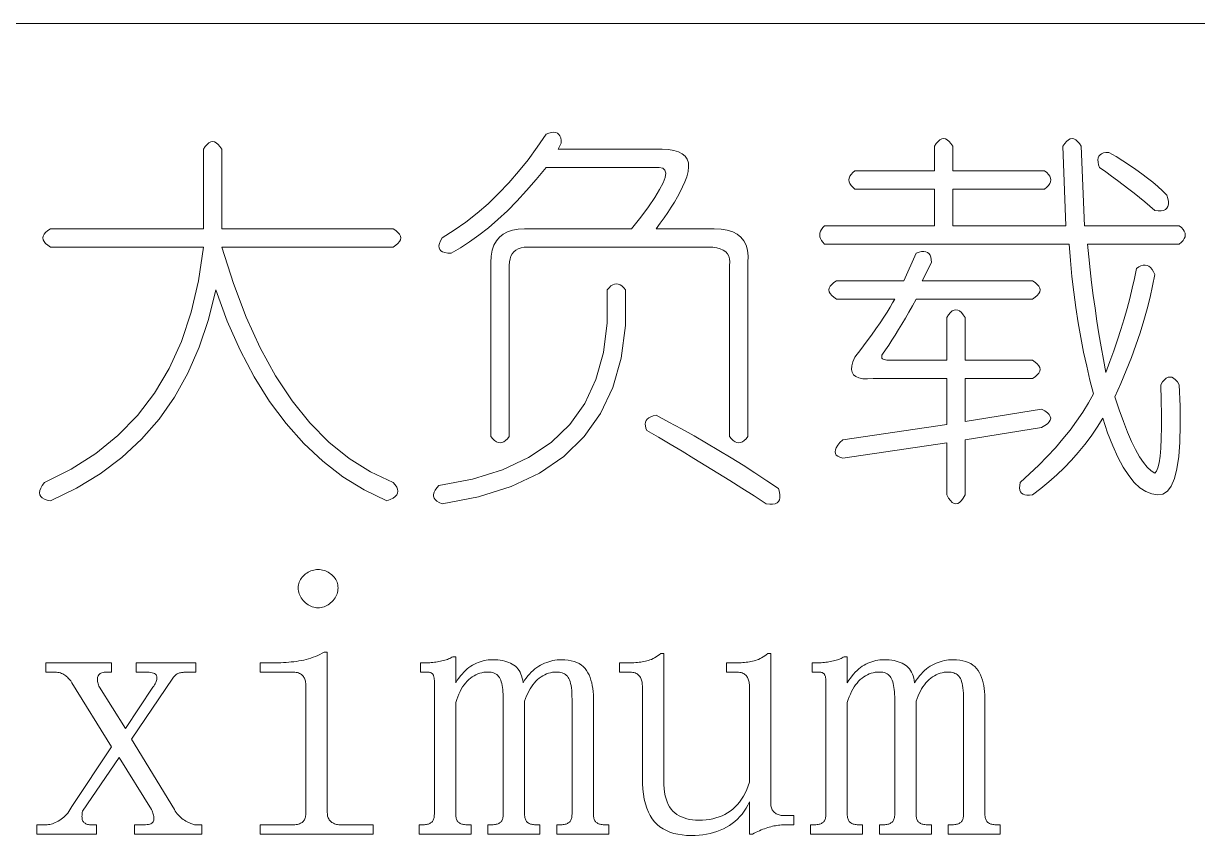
# Model space of a CAD drawing. Extents: x 1 to 297, y 1 to 210.
# Drawn here: x 90.6 to 97.18, y 46.56 to 51.12 of the extents above; entities that cross this region are included whole.
import ezdxf

# ---------------------------------------------------------------- set-up
doc = ezdxf.new("R2010")
doc.units = 0

msp = doc.modelspace()

# ---------------------------------------------------------------- linework, layer by layer
at = {"color": 7, "lineweight": 13}
msp.add_line((1.3055, 51.1191), (219.3213, 51.1191), dxfattribs=at)
for points in [[(93.5928, 50.4134), (94.1757, 50.4134), (94.211, 50.4119), (94.2415, 50.4073), (94.2673, 50.3995), (94.2882, 50.3887), (94.3043, 50.3749), (94.3156, 50.3579), (94.3221, 50.3378), (94.3238, 50.3147), (94.3207, 50.2885), (94.3129, 50.2591), (94.3019, 50.2315), (94.2895, 50.2036), (94.2758, 50.1753), (94.2607, 50.1467), (94.2443, 50.1177), (94.2265, 50.0884), (94.2073, 50.0587), (94.1867, 50.0287), (94.1647, 49.9984), (94.1414, 49.9677), (94.4671, 49.9677), (94.5061, 49.9658), (94.5405, 49.9602), (94.5705, 49.9507), (94.5961, 49.9375), (94.6171, 49.9206), (94.6338, 49.8998), (94.6459, 49.8753), (94.6537, 49.847), (94.6569, 49.815), (94.6557, 49.7791), (94.6557, 48.802), (94.6454, 48.7897), (94.6351, 48.7801), (94.6249, 48.7732), (94.6146, 48.7691), (94.6043, 48.7677), (94.594, 48.7691), (94.5837, 48.7732), (94.5734, 48.7801), (94.5631, 48.7897), (94.5529, 48.802), (94.5529, 49.762), (94.5547, 49.7815), (94.5535, 49.799), (94.5493, 49.8145), (94.5419, 49.8278), (94.5314, 49.8391), (94.5179, 49.8484), (94.5013, 49.8556), (94.4815, 49.8607), (94.4587, 49.8638), (94.4329, 49.8649), (93.4214, 49.8649), (93.4019, 49.8638), (93.3844, 49.8607), (93.369, 49.8556), (93.3556, 49.8484), (93.3443, 49.8391), (93.335, 49.8278), (93.3278, 49.8145), (93.3227, 49.799), (93.3196, 49.7815), (93.3186, 49.762), (93.3186, 48.802), (93.3083, 48.7897), (93.298, 48.7801), (93.2877, 48.7732), (93.2774, 48.7691), (93.2671, 48.7677), (93.2569, 48.7691), (93.2466, 48.7732), (93.2363, 48.7801), (93.226, 48.7897), (93.2157, 48.802), (93.2157, 49.7791), (93.2176, 49.815), (93.2233, 49.847), (93.2327, 49.8753), (93.2459, 49.8998), (93.2629, 49.9206), (93.2836, 49.9375), (93.3081, 49.9507), (93.3364, 49.9602), (93.3685, 49.9658), (93.4043, 49.9677), (94.0043, 49.9677), (94.0552, 50.0329), (94.0982, 50.0911), (94.1334, 50.1426), (94.1606, 50.1871), (94.18, 50.2249), (94.1915, 50.2557), (94.1951, 50.2797), (94.1908, 50.2969), (94.1786, 50.3071), (94.1586, 50.3106), (93.5243, 50.3106), (93.4696, 50.2441), (93.4153, 50.1817), (93.3613, 50.1234), (93.3076, 50.0692), (93.2543, 50.0191), (93.2013, 49.9732), (93.1487, 49.9314), (93.0964, 49.8937), (93.0444, 49.8601), (92.9929, 49.8306), (92.9738, 49.8314), (92.9579, 49.834), (92.945, 49.8383), (92.9353, 49.8443), (92.9286, 49.852), (92.925, 49.8614), (92.9245, 49.8726), (92.927, 49.8854), (92.9327, 49.9), (92.9414, 49.9163), (93.009, 49.9591), (93.0745, 50.0054), (93.1379, 50.0551), (93.1992, 50.1083), (93.2586, 50.1649), (93.3158, 50.2249), (93.371, 50.2883), (93.4242, 50.3551), (93.4753, 50.4254), (93.5243, 50.4991), (93.5406, 50.5048), (93.5551, 50.5081), (93.568, 50.5089), (93.5791, 50.5074), (93.5886, 50.5034), (93.5963, 50.4971), (93.6023, 50.4883), (93.6066, 50.4772), (93.6091, 50.4637), (93.61, 50.4477)], [(95.7014, 50.4306), (95.7117, 50.446), (95.722, 50.458), (95.7323, 50.4666), (95.7426, 50.4717), (95.7529, 50.4734), (95.7631, 50.4717), (95.7734, 50.4666), (95.7837, 50.458), (95.794, 50.446), (95.8043, 50.4306), (95.8043, 50.2934), (96.3186, 50.2934), (96.3309, 50.2831), (96.3405, 50.2729), (96.3474, 50.2626), (96.3515, 50.2523), (96.3529, 50.242), (96.3515, 50.2317), (96.3474, 50.2214), (96.3405, 50.2111), (96.3309, 50.2009), (96.3186, 50.1906), (95.8043, 50.1906), (95.8043, 49.9849), (96.4386, 49.9849), (96.4214, 50.4306), (96.4317, 50.446), (96.442, 50.458), (96.4523, 50.4666), (96.4626, 50.4717), (96.4729, 50.4734), (96.4831, 50.4717), (96.4934, 50.4666), (96.5037, 50.458), (96.514, 50.446), (96.5243, 50.4306), (96.5414, 49.9849), (97.0729, 49.9849), (97.0852, 49.9746), (97.0948, 49.9643), (97.1017, 49.954), (97.1058, 49.9437), (97.1071, 49.9334), (97.1058, 49.9231), (97.1017, 49.9129), (97.0948, 49.9026), (97.0852, 49.8923), (97.0729, 49.882), (96.5586, 49.882), (96.5658, 49.81), (96.5737, 49.738), (96.5822, 49.666), (96.5915, 49.594), (96.6014, 49.522), (96.6121, 49.45), (96.6234, 49.378), (96.6354, 49.306), (96.6481, 49.234), (96.6614, 49.162), (96.6847, 49.2234), (96.7067, 49.2841), (96.7272, 49.3441), (96.7465, 49.4034), (96.7643, 49.462), (96.7807, 49.5199), (96.7958, 49.5772), (96.8095, 49.6338), (96.8219, 49.6897), (96.8329, 49.7449), (96.8462, 49.7538), (96.8589, 49.7599), (96.8709, 49.7634), (96.8822, 49.7641), (96.8929, 49.762), (96.9028, 49.7572), (96.912, 49.7497), (96.9206, 49.7394), (96.9285, 49.7263), (96.9357, 49.7106), (96.9242, 49.6482), (96.9103, 49.5844), (96.8941, 49.5193), (96.8754, 49.4527), (96.8543, 49.3849), (96.8308, 49.3156), (96.8049, 49.245), (96.7766, 49.173), (96.7459, 49.0996), (96.7129, 49.0249), (96.7367, 48.9527), (96.7602, 48.887), (96.7833, 48.8279), (96.8061, 48.7753), (96.8286, 48.7291), (96.8507, 48.6895), (96.8725, 48.6565), (96.8939, 48.6299), (96.915, 48.6098), (96.9357, 48.5963), (96.9453, 48.6074), (96.9535, 48.6271), (96.9604, 48.6554), (96.9659, 48.6923), (96.97, 48.7377), (96.9727, 48.7917), (96.9741, 48.8543), (96.9741, 48.9254), (96.9727, 49.0051), (96.97, 49.0934), (96.9803, 49.1089), (96.9906, 49.1209), (97.0009, 49.1294), (97.0111, 49.1346), (97.0214, 49.1363), (97.0317, 49.1346), (97.042, 49.1294), (97.0523, 49.1209), (97.0626, 49.1089), (97.0729, 49.0934), (97.0778, 48.9731), (97.079, 48.8658), (97.0765, 48.7715), (97.0701, 48.6902), (97.06, 48.622), (97.0461, 48.5668), (97.0285, 48.5246), (97.007, 48.4955), (96.9818, 48.4794), (96.9529, 48.4763), (96.9189, 48.4806), (96.8857, 48.4934), (96.8531, 48.5149), (96.8212, 48.5449), (96.79, 48.5834), (96.7595, 48.6306), (96.7297, 48.6863), (96.7005, 48.7506), (96.6721, 48.8234), (96.6443, 48.9049), (96.6126, 48.8543), (96.5791, 48.8054), (96.544, 48.7583), (96.5071, 48.7129), (96.4686, 48.6691), (96.4283, 48.6271), (96.3863, 48.5869), (96.3426, 48.5483), (96.2971, 48.5114), (96.25, 48.4763), (96.2339, 48.4739), (96.2198, 48.4735), (96.2078, 48.4753), (96.1979, 48.479), (96.19, 48.4849), (96.1842, 48.4927), (96.1804, 48.5027), (96.1787, 48.5147), (96.179, 48.5287), (96.1814, 48.5449), (96.2349, 48.593), (96.2857, 48.6415), (96.3336, 48.6904), (96.3789, 48.7396), (96.4214, 48.7891), (96.4612, 48.839), (96.4982, 48.8893), (96.5325, 48.9398), (96.5641, 48.9907), (96.5928, 49.042), (96.573, 49.1183), (96.5545, 49.1963), (96.5373, 49.276), (96.5215, 49.3574), (96.5071, 49.4406), (96.4941, 49.5254), (96.4825, 49.612), (96.4722, 49.7003), (96.4633, 49.7903), (96.4557, 49.882), (95.0843, 49.882), (95.075, 49.8923), (95.0678, 49.9026), (95.0627, 49.9129), (95.0596, 49.9231), (95.0586, 49.9334), (95.0596, 49.9437), (95.0627, 49.954), (95.0678, 49.9643), (95.075, 49.9746), (95.0843, 49.9849), (95.7014, 49.9849), (95.7014, 50.1906), (95.2557, 50.1906), (95.2434, 50.2009), (95.2338, 50.2111), (95.2269, 50.2214), (95.2228, 50.2317), (95.2214, 50.242), (95.2228, 50.2523), (95.2269, 50.2626), (95.2338, 50.2729), (95.2434, 50.2831), (95.2557, 50.2934), (95.7014, 50.2934)], [(91.7071, 50.4134), (91.7071, 49.9677), (92.6671, 49.9677), (92.6826, 49.9574), (92.6946, 49.9471), (92.7031, 49.9369), (92.7083, 49.9266), (92.71, 49.9163), (92.7083, 49.906), (92.7031, 49.8957), (92.6946, 49.8854), (92.6826, 49.8751), (92.6671, 49.8649), (91.7071, 49.8649), (91.7723, 49.6603), (91.8443, 49.4719), (91.9231, 49.2997), (92.0089, 49.1435), (92.1014, 49.0034), (92.2009, 48.8795), (92.3071, 48.7717), (92.4203, 48.6799), (92.5403, 48.6043), (92.6671, 48.5449), (92.6791, 48.5315), (92.6877, 48.5188), (92.6929, 48.5068), (92.6946, 48.4955), (92.6929, 48.4849), (92.6877, 48.4749), (92.6791, 48.4657), (92.6671, 48.4571), (92.6517, 48.4492), (92.6329, 48.442), (92.506, 48.5032), (92.386, 48.5771), (92.2729, 48.6637), (92.1666, 48.7629), (92.0671, 48.8749), (91.9746, 48.9995), (91.8889, 49.1368), (91.81, 49.2868), (91.738, 49.4495), (91.6729, 49.6249), (91.6327, 49.4587), (91.581, 49.3033), (91.5175, 49.1584), (91.4425, 49.0242), (91.3557, 48.9006), (91.2573, 48.7876), (91.1473, 48.6853), (91.0255, 48.5935), (90.8922, 48.5125), (90.7471, 48.442), (90.7283, 48.4461), (90.7129, 48.4516), (90.7009, 48.4585), (90.6923, 48.4667), (90.6871, 48.4763), (90.6854, 48.4873), (90.6871, 48.4996), (90.6923, 48.5133), (90.7009, 48.5284), (90.7129, 48.5449), (90.8637, 48.6198), (91.0009, 48.7074), (91.1243, 48.8077), (91.234, 48.9206), (91.33, 49.0463), (91.4123, 49.1846), (91.4809, 49.3357), (91.5357, 49.4994), (91.5769, 49.6758), (91.6043, 49.8649), (90.7471, 49.8649), (90.7317, 49.8751), (90.7197, 49.8854), (90.7111, 49.8957), (90.706, 49.906), (90.7043, 49.9163), (90.706, 49.9266), (90.7111, 49.9369), (90.7197, 49.9471), (90.7317, 49.9574), (90.7471, 49.9677), (91.6043, 49.9677), (91.6043, 50.4134), (91.6146, 50.4289), (91.6249, 50.4409), (91.6351, 50.4494), (91.6454, 50.4546), (91.6557, 50.4563), (91.666, 50.4546), (91.6763, 50.4494), (91.6866, 50.4409), (91.6969, 50.4289)], [(96.6786, 50.3963), (96.7189, 50.3723), (96.7574, 50.3483), (96.7943, 50.3243), (96.8294, 50.3003), (96.8629, 50.2763), (96.8946, 50.2523), (96.9246, 50.2283), (96.9529, 50.2043), (96.9794, 50.1803), (97.0043, 50.1563), (97.0098, 50.1369), (97.0125, 50.1199), (97.0125, 50.1054), (97.0098, 50.0932), (97.0043, 50.0834), (96.9961, 50.0761), (96.9851, 50.0711), (96.9714, 50.0685), (96.9549, 50.0683), (96.9357, 50.0706), (96.9079, 50.0946), (96.8795, 50.1186), (96.8503, 50.1426), (96.8205, 50.1666), (96.79, 50.1906), (96.7588, 50.2146), (96.7269, 50.2386), (96.6943, 50.2626), (96.6611, 50.2866), (96.6271, 50.3106), (96.6215, 50.3269), (96.6182, 50.3414), (96.6174, 50.3543), (96.6189, 50.3654), (96.6228, 50.3749), (96.6292, 50.3826), (96.6379, 50.3886), (96.6491, 50.3929), (96.6626, 50.3954)], [(95.5986, 49.8306), (95.6149, 49.8362), (95.6294, 49.8395), (95.6423, 49.8403), (95.6534, 49.8388), (95.6628, 49.8349), (95.6706, 49.8285), (95.6766, 49.8198), (95.6809, 49.8086), (95.6834, 49.7951), (95.6843, 49.7791), (95.6329, 49.6763), (96.25, 49.6763), (96.2654, 49.666), (96.2774, 49.6557), (96.286, 49.6454), (96.2911, 49.6351), (96.2929, 49.6249), (96.2911, 49.6146), (96.286, 49.6043), (96.2774, 49.594), (96.2654, 49.5837), (96.25, 49.5734), (95.5986, 49.5734), (95.5782, 49.5364), (95.5581, 49.5007), (95.5384, 49.4665), (95.519, 49.4335), (95.5, 49.402), (95.4813, 49.3718), (95.463, 49.343), (95.445, 49.3156), (95.4273, 49.2895), (95.41, 49.2649), (95.4072, 49.2583), (95.4059, 49.2525), (95.4059, 49.2474), (95.4072, 49.2429), (95.41, 49.2391), (95.4141, 49.2361), (95.4196, 49.2337), (95.4265, 49.2319), (95.4347, 49.2309), (95.4443, 49.2306), (95.77, 49.2306), (95.77, 49.4706), (95.7803, 49.486), (95.7906, 49.498), (95.8008, 49.5066), (95.8111, 49.5117), (95.8214, 49.5134), (95.8317, 49.5117), (95.842, 49.5066), (95.8523, 49.498), (95.8626, 49.486), (95.8729, 49.4706), (95.8729, 49.2306), (96.25, 49.2306), (96.2654, 49.2203), (96.2774, 49.21), (96.286, 49.1997), (96.2911, 49.1894), (96.2929, 49.1791), (96.2911, 49.1689), (96.286, 49.1586), (96.2774, 49.1483), (96.2654, 49.138), (96.25, 49.1277), (95.8729, 49.1277), (95.8729, 48.8877), (96.3014, 48.9563), (96.3199, 48.946), (96.3343, 48.9357), (96.3446, 48.9254), (96.3508, 48.9151), (96.3529, 48.9049), (96.3508, 48.8946), (96.3446, 48.8843), (96.3343, 48.874), (96.3199, 48.8637), (96.3014, 48.8534), (95.8729, 48.7849), (95.8729, 48.4763), (95.8626, 48.4578), (95.8523, 48.4434), (95.842, 48.4331), (95.8317, 48.4269), (95.8214, 48.4249), (95.8111, 48.4269), (95.8008, 48.4331), (95.7906, 48.4434), (95.7803, 48.4578), (95.77, 48.4763), (95.77, 48.7677), (95.1871, 48.682), (95.1717, 48.6861), (95.1597, 48.6916), (95.1511, 48.6985), (95.146, 48.7067), (95.1443, 48.7163), (95.146, 48.7273), (95.1511, 48.7396), (95.1597, 48.7533), (95.1717, 48.7684), (95.1871, 48.7849), (95.77, 48.8706), (95.77, 49.1277), (95.3586, 49.1277), (95.3267, 49.1258), (95.2996, 49.127), (95.2773, 49.1313), (95.2598, 49.1387), (95.2471, 49.1491), (95.2393, 49.1627), (95.2362, 49.1793), (95.2379, 49.199), (95.2444, 49.2218), (95.2557, 49.2477), (95.2888, 49.2911), (95.3195, 49.3321), (95.3478, 49.3706), (95.3736, 49.4068), (95.3971, 49.4406), (95.4182, 49.4719), (95.4369, 49.5009), (95.4532, 49.5275), (95.4671, 49.5517), (95.4786, 49.5734), (95.1529, 49.5734), (95.1374, 49.5837), (95.1254, 49.594), (95.1169, 49.6043), (95.1117, 49.6146), (95.11, 49.6249), (95.1117, 49.6351), (95.1169, 49.6454), (95.1254, 49.6557), (95.1374, 49.666), (95.1529, 49.6763), (95.53, 49.6763)], [(93.8671, 49.6249), (93.8774, 49.6372), (93.8877, 49.6468), (93.898, 49.6537), (93.9083, 49.6578), (93.9186, 49.6591), (93.9289, 49.6578), (93.9391, 49.6537), (93.9494, 49.6468), (93.9597, 49.6372), (93.97, 49.6249), (93.969, 49.4246), (93.9453, 49.2422), (93.899, 49.0777), (93.8301, 48.9309), (93.7386, 48.802), (93.6244, 48.6909), (93.4876, 48.5977), (93.3282, 48.5222), (93.1461, 48.4646), (92.9414, 48.4249), (92.9258, 48.4321), (92.9133, 48.4399), (92.9039, 48.4485), (92.8975, 48.4578), (92.8943, 48.4677), (92.8941, 48.4783), (92.897, 48.4897), (92.903, 48.5017), (92.9121, 48.5143), (92.9243, 48.5277), (93.1127, 48.5634), (93.2802, 48.6155), (93.4267, 48.6841), (93.5524, 48.7691), (93.6571, 48.8706), (93.741, 48.9885), (93.8039, 49.1229), (93.8459, 49.2738), (93.867, 49.4411)], [(94.1414, 48.922), (94.2131, 48.8839), (94.284, 48.8452), (94.3543, 48.8058), (94.4239, 48.7657), (94.4929, 48.7249), (94.5611, 48.6834), (94.6286, 48.6412), (94.6955, 48.5983), (94.7617, 48.5548), (94.8271, 48.5106), (94.8326, 48.4912), (94.8354, 48.4742), (94.8354, 48.4597), (94.8326, 48.4475), (94.8271, 48.4377), (94.8189, 48.4303), (94.8079, 48.4254), (94.7942, 48.4228), (94.7778, 48.4226), (94.7586, 48.4249), (94.6902, 48.4691), (94.6221, 48.5126), (94.5544, 48.5555), (94.487, 48.5977), (94.42, 48.6391), (94.3533, 48.6799), (94.287, 48.7201), (94.221, 48.7595), (94.1553, 48.7982), (94.09, 48.8363), (94.0843, 48.8495), (94.0811, 48.8617), (94.0802, 48.8728), (94.0818, 48.8829), (94.0857, 48.892), (94.0921, 48.9001), (94.1008, 48.9071), (94.1119, 48.9131), (94.1255, 48.9181)], [(92.2471, 48.0563), (92.2556, 48.056), (92.2639, 48.0551), (92.2721, 48.0536), (92.2801, 48.0515), (92.2878, 48.0488), (92.2955, 48.0455), (92.3029, 48.0416), (92.3102, 48.0371), (92.3173, 48.032), (92.3243, 48.0263), (92.3308, 48.0202), (92.3366, 48.0138), (92.3418, 48.0071), (92.3462, 48.0002), (92.35, 47.9931), (92.3531, 47.9857), (92.3555, 47.978), (92.3572, 47.9701), (92.3582, 47.9619), (92.3586, 47.9534), (92.3582, 47.9449), (92.3572, 47.9366), (92.3555, 47.9285), (92.3531, 47.9205), (92.35, 47.9127), (92.3462, 47.9051), (92.3418, 47.8976), (92.3366, 47.8903), (92.3308, 47.8832), (92.3243, 47.8763), (92.3173, 47.8698), (92.3102, 47.8639), (92.3029, 47.8588), (92.2955, 47.8543), (92.2878, 47.8506), (92.2801, 47.8475), (92.2721, 47.8451), (92.2639, 47.8434), (92.2556, 47.8423), (92.2471, 47.842), (92.2387, 47.8423), (92.2303, 47.8434), (92.2222, 47.8451), (92.2142, 47.8475), (92.2064, 47.8506), (92.1988, 47.8543), (92.1913, 47.8588), (92.1841, 47.8639), (92.1769, 47.8698), (92.17, 47.8763), (92.1635, 47.8832), (92.1577, 47.8903), (92.1525, 47.8976), (92.1481, 47.9051), (92.1443, 47.9127), (92.1412, 47.9205), (92.1388, 47.9285), (92.1371, 47.9366), (92.1361, 47.9449), (92.1357, 47.9534), (92.1361, 47.9619), (92.1371, 47.9701), (92.1388, 47.978), (92.1412, 47.9857), (92.1443, 47.9931), (92.1481, 48.0002), (92.1525, 48.0071), (92.1577, 48.0138), (92.1635, 48.0202), (92.17, 48.0263), (92.1769, 48.032), (92.1841, 48.0371), (92.1913, 48.0416), (92.1988, 48.0455), (92.2064, 48.0488), (92.2142, 48.0515), (92.2222, 48.0536), (92.2303, 48.0551), (92.2387, 48.056)], [(92.1786, 47.4049), (92.1784, 47.4116), (92.1779, 47.4181), (92.177, 47.4243), (92.1758, 47.4302), (92.1743, 47.4359), (92.1724, 47.4414), (92.1702, 47.4466), (92.1676, 47.4515), (92.1647, 47.4562), (92.1614, 47.4606), (92.1577, 47.4646), (92.1535, 47.4683), (92.1488, 47.4715), (92.1436, 47.4743), (92.1379, 47.4766), (92.1316, 47.4786), (92.1248, 47.4801), (92.1175, 47.4811), (92.1097, 47.4818), (92.1014, 47.482), (91.9214, 47.482), (91.9214, 47.5334), (92.0071, 47.5334), (92.0225, 47.5336), (92.0377, 47.5339), (92.0527, 47.5346), (92.0675, 47.5355), (92.0821, 47.5366), (92.0966, 47.5381), (92.1109, 47.5397), (92.1251, 47.5417), (92.1391, 47.5438), (92.1529, 47.5463), (92.1665, 47.5491), (92.1799, 47.5523), (92.1932, 47.5559), (92.2063, 47.56), (92.2193, 47.5645), (92.2321, 47.5694), (92.2447, 47.5748), (92.2571, 47.5806), (92.2693, 47.5868), (92.2814, 47.5934), (92.2986, 47.5934), (92.2986, 46.6934), (92.2988, 46.6867), (92.2994, 46.6804), (92.3005, 46.6744), (92.302, 46.6687), (92.3039, 46.6634), (92.3063, 46.6585), (92.3091, 46.6538), (92.3123, 46.6495), (92.3159, 46.6456), (92.32, 46.642), (92.3244, 46.6387), (92.3291, 46.6358), (92.334, 46.6333), (92.3392, 46.631), (92.3446, 46.6291), (92.3503, 46.6276), (92.3563, 46.6264), (92.3625, 46.6255), (92.369, 46.625), (92.3757, 46.6249), (92.5557, 46.6249), (92.5557, 46.5734), (91.9214, 46.5734), (91.9214, 46.6249), (92.1014, 46.6249), (92.1097, 46.625), (92.1175, 46.6255), (92.1248, 46.6264), (92.1316, 46.6276), (92.1379, 46.6291), (92.1436, 46.631), (92.1488, 46.6333), (92.1535, 46.6358), (92.1577, 46.6387), (92.1614, 46.642), (92.1647, 46.6456), (92.1676, 46.6495), (92.1702, 46.6538), (92.1724, 46.6585), (92.1743, 46.6634), (92.1758, 46.6687), (92.177, 46.6744), (92.1779, 46.6804), (92.1784, 46.6867), (92.1786, 46.6934)], [(94.3814, 46.6506), (94.4017, 46.6511), (94.4214, 46.6526), (94.4404, 46.6552), (94.4589, 46.6588), (94.4768, 46.6634), (94.494, 46.6691), (94.5107, 46.6758), (94.5268, 46.6835), (94.5423, 46.6922), (94.5571, 46.702), (94.5713, 46.7129), (94.5847, 46.725), (94.5974, 46.7383), (94.6093, 46.7527), (94.6204, 46.7684), (94.6307, 46.7853), (94.6402, 46.8034), (94.649, 46.8227), (94.657, 46.8432), (94.6643, 46.8649), (94.6643, 47.4049), (94.6641, 47.4116), (94.6636, 47.4181), (94.6627, 47.4243), (94.6615, 47.4302), (94.66, 47.4359), (94.6581, 47.4414), (94.6559, 47.4466), (94.6533, 47.4515), (94.6504, 47.4562), (94.6471, 47.4606), (94.6435, 47.4646), (94.6393, 47.4683), (94.6345, 47.4715), (94.6293, 47.4743), (94.6236, 47.4766), (94.6173, 47.4786), (94.6105, 47.4801), (94.6033, 47.4811), (94.5955, 47.4818), (94.5871, 47.482), (94.5357, 47.482), (94.5357, 47.5334), (94.5871, 47.5334), (94.5973, 47.5335), (94.6074, 47.5338), (94.6172, 47.5342), (94.6269, 47.5348), (94.6364, 47.5356), (94.6458, 47.5365), (94.6549, 47.5376), (94.6639, 47.5389), (94.6728, 47.5404), (94.6814, 47.542), (94.69, 47.544), (94.6986, 47.5465), (94.7071, 47.5495), (94.7157, 47.553), (94.7243, 47.557), (94.7328, 47.5615), (94.7414, 47.5666), (94.75, 47.5722), (94.7586, 47.5783), (94.7671, 47.5849), (94.7843, 47.5849), (94.7843, 46.7449), (94.7845, 46.7382), (94.7851, 46.7318), (94.7862, 46.7258), (94.7877, 46.7202), (94.7896, 46.7149), (94.792, 46.7099), (94.7948, 46.7053), (94.798, 46.701), (94.8016, 46.697), (94.8057, 46.6934), (94.8101, 46.6902), (94.8148, 46.6873), (94.8197, 46.6847), (94.8249, 46.6825), (94.8304, 46.6806), (94.8361, 46.679), (94.842, 46.6778), (94.8482, 46.677), (94.8547, 46.6765), (94.8614, 46.6763), (94.9128, 46.6763), (94.9128, 46.6249), (94.8614, 46.6249), (94.8529, 46.6247), (94.8443, 46.6243), (94.8357, 46.6237), (94.8271, 46.6228), (94.8186, 46.6216), (94.81, 46.6202), (94.8014, 46.6186), (94.7929, 46.6166), (94.7843, 46.6144), (94.7757, 46.612), (94.7671, 46.6093), (94.7582, 46.6063), (94.7492, 46.6031), (94.7401, 46.5997), (94.7307, 46.5959), (94.7212, 46.5919), (94.7115, 46.5877), (94.7017, 46.5832), (94.6916, 46.5784), (94.6814, 46.5734), (94.6643, 46.5734), (94.6643, 46.7534), (94.6553, 46.735), (94.6454, 46.7176), (94.6347, 46.7011), (94.6231, 46.6855), (94.6107, 46.6709), (94.5974, 46.6573), (94.5833, 46.6445), (94.5683, 46.6327), (94.5524, 46.6219), (94.5357, 46.612), (94.5183, 46.603), (94.5004, 46.595), (94.482, 46.588), (94.463, 46.5818), (94.4436, 46.5766), (94.4236, 46.5724), (94.4031, 46.5691), (94.3821, 46.5667), (94.3606, 46.5653), (94.3386, 46.5649), (94.3118, 46.5656), (94.2865, 46.5679), (94.2625, 46.5718), (94.2398, 46.5772), (94.2186, 46.5841), (94.1987, 46.5926), (94.1802, 46.6027), (94.163, 46.6142), (94.1473, 46.6273), (94.1329, 46.642), (94.1198, 46.6584), (94.1082, 46.6766), (94.0979, 46.6968), (94.089, 46.7188), (94.0814, 46.7427), (94.0753, 46.7685), (94.0704, 46.7962), (94.067, 46.8258), (94.065, 46.8572), (94.0643, 46.8906), (94.0643, 47.4049), (94.0641, 47.4116), (94.0636, 47.4181), (94.0627, 47.4243), (94.0615, 47.4302), (94.06, 47.4359), (94.0581, 47.4414), (94.0559, 47.4466), (94.0533, 47.4515), (94.0504, 47.4562), (94.0471, 47.4606), (94.0434, 47.4646), (94.0393, 47.4683), (94.0345, 47.4715), (94.0293, 47.4743), (94.0236, 47.4766), (94.0173, 47.4786), (94.0105, 47.4801), (94.0033, 47.4811), (93.9955, 47.4818), (93.9871, 47.482), (93.9357, 47.482), (93.9357, 47.5334), (93.9871, 47.5334), (93.9973, 47.5335), (94.0074, 47.5338), (94.0172, 47.5342), (94.0269, 47.5348), (94.0364, 47.5356), (94.0458, 47.5365), (94.0549, 47.5376), (94.0639, 47.5389), (94.0728, 47.5404), (94.0814, 47.542), (94.09, 47.544), (94.0986, 47.5465), (94.1071, 47.5495), (94.1157, 47.553), (94.1243, 47.557), (94.1329, 47.5615), (94.1414, 47.5666), (94.15, 47.5722), (94.1586, 47.5783), (94.1671, 47.5849), (94.1843, 47.5849), (94.1843, 46.8734), (94.1848, 46.8501), (94.1863, 46.8282), (94.1889, 46.8076), (94.1925, 46.7884), (94.1971, 46.7706), (94.2028, 46.7541), (94.2095, 46.739), (94.2172, 46.7253), (94.2259, 46.713), (94.2357, 46.702), (94.2464, 46.6922), (94.258, 46.6835), (94.2704, 46.6758), (94.2837, 46.6691), (94.2979, 46.6634), (94.3129, 46.6588), (94.3287, 46.6552), (94.3454, 46.6526), (94.363, 46.6511)], [(91.1671, 47.1649), (91.3214, 47.3963), (91.3263, 47.4031), (91.3305, 47.4097), (91.3342, 47.4161), (91.3372, 47.4223), (91.3396, 47.4284), (91.3415, 47.4343), (91.3427, 47.4401), (91.3434, 47.4457), (91.3434, 47.4511), (91.3428, 47.4563), (91.3414, 47.4612), (91.3389, 47.4655), (91.3353, 47.4694), (91.3305, 47.4727), (91.3246, 47.4756), (91.3176, 47.4779), (91.3096, 47.4797), (91.3003, 47.481), (91.29, 47.4817), (91.2786, 47.482), (91.2271, 47.482), (91.2271, 47.5334), (91.5614, 47.5334), (91.5614, 47.482), (91.5186, 47.482), (91.5151, 47.482), (91.5114, 47.4818), (91.5075, 47.4816), (91.5035, 47.4813), (91.4993, 47.4809), (91.4949, 47.4805), (91.4904, 47.4799), (91.4857, 47.4793), (91.4808, 47.4785), (91.4757, 47.4777), (91.4706, 47.4766), (91.4658, 47.4751), (91.4611, 47.4732), (91.4565, 47.4709), (91.4521, 47.4681), (91.4479, 47.4649), (91.4439, 47.4612), (91.4401, 47.4571), (91.4364, 47.4526), (91.4329, 47.4477), (91.2014, 47.1049), (91.4414, 46.7106), (91.4467, 46.7022), (91.4522, 46.6943), (91.458, 46.6868), (91.4641, 46.6797), (91.4704, 46.6731), (91.4769, 46.6669), (91.4837, 46.6611), (91.4908, 46.6557), (91.4981, 46.6508), (91.5057, 46.6463), (91.5132, 46.6422), (91.5203, 46.6386), (91.5269, 46.6354), (91.5331, 46.6326), (91.5389, 46.6302), (91.5443, 46.6283), (91.5492, 46.6268), (91.5537, 46.6257), (91.5578, 46.6251), (91.5614, 46.6249), (91.5957, 46.6249), (91.5957, 46.5734), (91.2186, 46.5734), (91.2186, 46.6249), (91.27, 46.6249), (91.2798, 46.6251), (91.2887, 46.6259), (91.2966, 46.6272), (91.3036, 46.629), (91.3096, 46.6313), (91.3147, 46.6341), (91.3189, 46.6375), (91.3221, 46.6413), (91.3244, 46.6457), (91.3257, 46.6506), (91.3264, 46.6558), (91.3266, 46.6612), (91.3264, 46.6668), (91.3257, 46.6725), (91.3246, 46.6784), (91.3231, 46.6845), (91.3212, 46.6908), (91.3189, 46.6972), (91.3161, 46.7038), (91.3129, 46.7106), (91.1329, 47.002), (90.9271, 46.702), (90.9256, 46.6937), (90.9246, 46.6859), (90.9239, 46.6786), (90.9237, 46.6718), (90.9239, 46.6656), (90.9246, 46.6598), (90.9256, 46.6546), (90.9271, 46.6499), (90.9291, 46.6457), (90.9314, 46.642), (90.9342, 46.6387), (90.9374, 46.6358), (90.9411, 46.6333), (90.9451, 46.631), (90.9496, 46.6291), (90.9546, 46.6276), (90.9599, 46.6264), (90.9657, 46.6255), (90.9719, 46.625), (90.9786, 46.6249), (91.0043, 46.6249), (91.0043, 46.5734), (90.67, 46.5734), (90.67, 46.6249), (90.7214, 46.6249), (90.7284, 46.6251), (90.7355, 46.6259), (90.7428, 46.6272), (90.7502, 46.629), (90.7579, 46.6313), (90.7657, 46.6341), (90.7736, 46.6375), (90.7818, 46.6413), (90.7901, 46.6457), (90.7986, 46.6506), (90.807, 46.656), (90.815, 46.6619), (90.8227, 46.6683), (90.8301, 46.6753), (90.8371, 46.6827), (90.8438, 46.6907), (90.8502, 46.6992), (90.8562, 46.7082), (90.8618, 46.7177), (90.8671, 46.7277), (91.09, 47.062), (90.8671, 47.422), (90.8652, 47.4255), (90.863, 47.429), (90.8605, 47.4327), (90.8575, 47.4364), (90.8543, 47.4402), (90.8507, 47.4441), (90.8467, 47.4481), (90.8425, 47.4522), (90.8378, 47.4563), (90.8329, 47.4606), (90.8275, 47.4646), (90.8219, 47.4683), (90.8159, 47.4715), (90.8095, 47.4743), (90.8029, 47.4766), (90.7958, 47.4786), (90.7885, 47.4801), (90.7807, 47.4811), (90.7727, 47.4818), (90.7643, 47.482), (90.7214, 47.482), (90.7214, 47.5334), (91.09, 47.5334), (91.09, 47.482), (91.0643, 47.482), (91.0561, 47.4817), (91.0485, 47.481), (91.0417, 47.4797), (91.0355, 47.4779), (91.03, 47.4756), (91.0252, 47.4727), (91.0211, 47.4694), (91.0177, 47.4655), (91.0149, 47.4612), (91.0129, 47.4563), (91.0114, 47.4511), (91.0105, 47.4457), (91.01, 47.4401), (91.0101, 47.4343), (91.0107, 47.4284), (91.0118, 47.4223), (91.0135, 47.4161), (91.0156, 47.4097), (91.0182, 47.4031), (91.0214, 47.3963)], [(92.8471, 47.5334), (92.8557, 47.5335), (92.8643, 47.5338), (92.8729, 47.5342), (92.8814, 47.5348), (92.89, 47.5356), (92.8986, 47.5365), (92.9071, 47.5376), (92.9157, 47.5389), (92.9243, 47.5404), (92.9329, 47.542), (92.9413, 47.5438), (92.9493, 47.5458), (92.957, 47.5479), (92.9644, 47.5502), (92.9714, 47.5527), (92.9781, 47.5554), (92.9845, 47.5582), (92.9905, 47.5612), (92.9961, 47.5644), (93.0014, 47.5677), (93.0186, 47.5677), (93.0186, 47.422), (93.0272, 47.4353), (93.0361, 47.4479), (93.0451, 47.4597), (93.0542, 47.4707), (93.0636, 47.4809), (93.0731, 47.4904), (93.0828, 47.4991), (93.0926, 47.507), (93.1027, 47.5142), (93.1129, 47.5206), (93.1232, 47.5263), (93.1338, 47.5314), (93.1445, 47.5359), (93.1554, 47.5398), (93.1664, 47.5431), (93.1777, 47.5458), (93.1891, 47.5479), (93.2006, 47.5494), (93.2124, 47.5503), (93.2243, 47.5506), (93.2394, 47.5503), (93.2538, 47.5494), (93.2675, 47.5479), (93.2805, 47.5458), (93.2929, 47.5431), (93.3045, 47.5398), (93.3155, 47.5359), (93.3258, 47.5314), (93.3354, 47.5263), (93.3443, 47.5206), (93.3525, 47.5142), (93.3601, 47.507), (93.3669, 47.4991), (93.3731, 47.4904), (93.3786, 47.4809), (93.3834, 47.4707), (93.3875, 47.4597), (93.3909, 47.4479), (93.3937, 47.4353), (93.3957, 47.422), (93.4044, 47.4353), (93.4134, 47.4479), (93.4226, 47.4597), (93.4321, 47.4707), (93.4418, 47.4809), (93.4518, 47.4904), (93.462, 47.4991), (93.4725, 47.507), (93.4833, 47.5142), (93.4943, 47.5206), (93.5055, 47.5263), (93.5167, 47.5314), (93.5281, 47.5359), (93.5395, 47.5398), (93.5511, 47.5431), (93.5627, 47.5458), (93.5744, 47.5479), (93.5862, 47.5494), (93.598, 47.5503), (93.61, 47.5506), (93.6299, 47.55), (93.6486, 47.5482), (93.6659, 47.5452), (93.682, 47.541), (93.6968, 47.5356), (93.7103, 47.529), (93.7225, 47.5212), (93.7334, 47.5122), (93.7431, 47.502), (93.7514, 47.4906), (93.7588, 47.4782), (93.7653, 47.4652), (93.7711, 47.4515), (93.7761, 47.4371), (93.7803, 47.422), (93.7838, 47.4062), (93.7865, 47.3898), (93.7885, 47.3726), (93.7896, 47.3548), (93.79, 47.3363), (93.79, 46.6849), (93.7902, 46.6782), (93.7907, 46.672), (93.7915, 46.6662), (93.7927, 46.6609), (93.7943, 46.6559), (93.7962, 46.6514), (93.7984, 46.6474), (93.801, 46.6437), (93.8039, 46.6405), (93.8071, 46.6377), (93.8107, 46.6353), (93.8147, 46.6331), (93.819, 46.6312), (93.8236, 46.6295), (93.8286, 46.6281), (93.8339, 46.6269), (93.8395, 46.626), (93.8455, 46.6254), (93.8519, 46.625), (93.8586, 46.6249), (93.8757, 46.6249), (93.8757, 46.5734), (93.5843, 46.5734), (93.5843, 46.6249), (93.6014, 46.6249), (93.6081, 46.625), (93.6145, 46.6254), (93.6205, 46.626), (93.6261, 46.6269), (93.6314, 46.6281), (93.6364, 46.6295), (93.641, 46.6312), (93.6453, 46.6331), (93.6493, 46.6353), (93.6529, 46.6377), (93.6561, 46.6405), (93.659, 46.6437), (93.6616, 46.6474), (93.6638, 46.6514), (93.6657, 46.6559), (93.6673, 46.6609), (93.6684, 46.6662), (93.6693, 46.672), (93.6698, 46.6782), (93.67, 46.6849), (93.67, 47.3277), (93.6698, 47.3459), (93.6691, 47.3629), (93.6681, 47.3785), (93.6666, 47.3929), (93.6646, 47.4059), (93.6623, 47.4177), (93.6595, 47.4282), (93.6563, 47.4374), (93.6526, 47.4454), (93.6486, 47.452), (93.6441, 47.4577), (93.6391, 47.4628), (93.6338, 47.4673), (93.628, 47.4712), (93.6218, 47.4745), (93.6151, 47.4772), (93.6081, 47.4793), (93.6006, 47.4808), (93.5926, 47.4817), (93.5843, 47.482), (93.5724, 47.4816), (93.5608, 47.4803), (93.5494, 47.4781), (93.5383, 47.4751), (93.5275, 47.4713), (93.5169, 47.4666), (93.5066, 47.461), (93.4965, 47.4546), (93.4867, 47.4473), (93.4771, 47.4391), (93.4679, 47.4302), (93.4591, 47.4206), (93.4508, 47.4103), (93.4429, 47.3994), (93.4354, 47.3877), (93.4283, 47.3754), (93.4216, 47.3623), (93.4154, 47.3486), (93.4096, 47.3342), (93.4043, 47.3191), (93.4043, 46.6849), (93.4044, 46.6782), (93.405, 46.672), (93.4058, 46.6662), (93.407, 46.6609), (93.4086, 46.6559), (93.4105, 46.6514), (93.4127, 46.6474), (93.4153, 46.6437), (93.4182, 46.6405), (93.4214, 46.6377), (93.425, 46.6353), (93.429, 46.6331), (93.4333, 46.6312), (93.4379, 46.6295), (93.4429, 46.6281), (93.4482, 46.6269), (93.4538, 46.626), (93.4598, 46.6254), (93.4662, 46.625), (93.4729, 46.6249), (93.49, 46.6249), (93.49, 46.5734), (93.1986, 46.5734), (93.1986, 46.6249), (93.2157, 46.6249), (93.2224, 46.625), (93.2287, 46.6254), (93.2347, 46.626), (93.2404, 46.6269), (93.2457, 46.6281), (93.2507, 46.6295), (93.2553, 46.6312), (93.2596, 46.6331), (93.2635, 46.6353), (93.2671, 46.6377), (93.2704, 46.6405), (93.2733, 46.6437), (93.2759, 46.6474), (93.2781, 46.6514), (93.28, 46.6559), (93.2815, 46.6609), (93.2827, 46.6662), (93.2836, 46.672), (93.2841, 46.6782), (93.2843, 46.6849), (93.2843, 47.3277), (93.2841, 47.3428), (93.2836, 47.357), (93.2827, 47.3705), (93.2815, 47.3833), (93.28, 47.3952), (93.2781, 47.4064), (93.2759, 47.4168), (93.2733, 47.4265), (93.2704, 47.4353), (93.2671, 47.4434), (93.2634, 47.4508), (93.2589, 47.4573), (93.2538, 47.4631), (93.2479, 47.4681), (93.2414, 47.4724), (93.2342, 47.4758), (93.2263, 47.4785), (93.2178, 47.4805), (93.2085, 47.4816), (93.1986, 47.482), (93.1867, 47.4816), (93.1751, 47.4803), (93.1637, 47.4781), (93.1526, 47.4751), (93.1418, 47.4713), (93.1312, 47.4666), (93.1209, 47.461), (93.1108, 47.4546), (93.101, 47.4473), (93.0914, 47.4391), (93.0822, 47.4301), (93.0734, 47.4203), (93.0651, 47.4096), (93.0571, 47.398), (93.0496, 47.3856), (93.0426, 47.3723), (93.0359, 47.3581), (93.0297, 47.3431), (93.0239, 47.3273), (93.0186, 47.3106), (93.0186, 46.6849), (93.0187, 46.6782), (93.0193, 46.672), (93.0201, 46.6662), (93.0213, 46.6609), (93.0229, 46.6559), (93.0247, 46.6514), (93.027, 46.6474), (93.0295, 46.6437), (93.0325, 46.6405), (93.0357, 46.6377), (93.0393, 46.6353), (93.0433, 46.6331), (93.0475, 46.6312), (93.0522, 46.6295), (93.0571, 46.6281), (93.0625, 46.6269), (93.0681, 46.626), (93.0741, 46.6254), (93.0805, 46.625), (93.0871, 46.6249), (93.1043, 46.6249), (93.1043, 46.5734), (92.8129, 46.5734), (92.8129, 46.6249), (92.83, 46.6249), (92.8367, 46.625), (92.843, 46.6254), (92.849, 46.626), (92.8547, 46.6269), (92.86, 46.6281), (92.865, 46.6295), (92.8696, 46.6312), (92.8739, 46.6331), (92.8778, 46.6353), (92.8814, 46.6377), (92.8847, 46.6405), (92.8876, 46.6437), (92.8902, 46.6474), (92.8924, 46.6514), (92.8943, 46.6559), (92.8958, 46.6609), (92.897, 46.6662), (92.8979, 46.672), (92.8984, 46.6782), (92.8986, 46.6849), (92.8986, 47.4306), (92.8985, 47.4356), (92.8982, 47.4403), (92.8978, 47.4448), (92.8972, 47.4491), (92.8964, 47.4531), (92.8955, 47.4568), (92.8944, 47.4603), (92.8931, 47.4635), (92.8916, 47.4664), (92.89, 47.4691), (92.8881, 47.4716), (92.8859, 47.4738), (92.8833, 47.4757), (92.8804, 47.4774), (92.8771, 47.4788), (92.8735, 47.4799), (92.8696, 47.4808), (92.8653, 47.4815), (92.8607, 47.4819), (92.8557, 47.482), (92.8214, 47.482), (92.8214, 47.5334)], [(95.0414, 47.5334), (95.05, 47.5335), (95.0586, 47.5338), (95.0671, 47.5342), (95.0757, 47.5348), (95.0843, 47.5356), (95.0928, 47.5365), (95.1014, 47.5376), (95.11, 47.5389), (95.1186, 47.5404), (95.1271, 47.542), (95.1355, 47.5438), (95.1436, 47.5458), (95.1513, 47.5479), (95.1587, 47.5502), (95.1657, 47.5527), (95.1724, 47.5554), (95.1787, 47.5582), (95.1847, 47.5612), (95.1904, 47.5644), (95.1957, 47.5677), (95.2129, 47.5677), (95.2129, 47.422), (95.2215, 47.4353), (95.2303, 47.4479), (95.2393, 47.4597), (95.2485, 47.4707), (95.2579, 47.4809), (95.2674, 47.4904), (95.2771, 47.4991), (95.2869, 47.507), (95.2969, 47.5142), (95.3071, 47.5206), (95.3175, 47.5263), (95.328, 47.5314), (95.3388, 47.5359), (95.3497, 47.5398), (95.3607, 47.5431), (95.3719, 47.5458), (95.3833, 47.5479), (95.3949, 47.5494), (95.4067, 47.5503), (95.4186, 47.5506), (95.4337, 47.5503), (95.4481, 47.5494), (95.4618, 47.5479), (95.4748, 47.5458), (95.4871, 47.5431), (95.4988, 47.5398), (95.5098, 47.5359), (95.5201, 47.5314), (95.5297, 47.5263), (95.5386, 47.5206), (95.5468, 47.5142), (95.5543, 47.507), (95.5612, 47.4991), (95.5674, 47.4904), (95.5729, 47.4809), (95.5777, 47.4707), (95.5818, 47.4597), (95.5852, 47.4479), (95.5879, 47.4353), (95.59, 47.422), (95.5987, 47.4353), (95.6077, 47.4479), (95.6169, 47.4597), (95.6263, 47.4707), (95.6361, 47.4809), (95.646, 47.4904), (95.6563, 47.4991), (95.6668, 47.507), (95.6776, 47.5142), (95.6886, 47.5206), (95.6998, 47.5263), (95.711, 47.5314), (95.7224, 47.5359), (95.7338, 47.5398), (95.7454, 47.5431), (95.757, 47.5458), (95.7687, 47.5479), (95.7804, 47.5494), (95.7923, 47.5503), (95.8043, 47.5506), (95.8242, 47.55), (95.8428, 47.5482), (95.8602, 47.5452), (95.8763, 47.541), (95.8911, 47.5356), (95.9046, 47.529), (95.9168, 47.5212), (95.9277, 47.5122), (95.9374, 47.502), (95.9457, 47.4906), (95.953, 47.4782), (95.9596, 47.4652), (95.9654, 47.4515), (95.9704, 47.4371), (95.9746, 47.422), (95.9781, 47.4062), (95.9808, 47.3898), (95.9827, 47.3726), (95.9839, 47.3548), (95.9843, 47.3363), (95.9843, 46.6849), (95.9845, 46.6782), (95.985, 46.672), (95.9858, 46.6662), (95.987, 46.6609), (95.9886, 46.6559), (95.9905, 46.6514), (95.9927, 46.6474), (95.9953, 46.6437), (95.9982, 46.6405), (96.0014, 46.6377), (96.005, 46.6353), (96.009, 46.6331), (96.0133, 46.6312), (96.0179, 46.6295), (96.0229, 46.6281), (96.0282, 46.6269), (96.0338, 46.626), (96.0398, 46.6254), (96.0462, 46.625), (96.0529, 46.6249), (96.07, 46.6249), (96.07, 46.5734), (95.7786, 46.5734), (95.7786, 46.6249), (95.7957, 46.6249), (95.8024, 46.625), (95.8087, 46.6254), (95.8147, 46.626), (95.8204, 46.6269), (95.8257, 46.6281), (95.8307, 46.6295), (95.8353, 46.6312), (95.8396, 46.6331), (95.8435, 46.6353), (95.8471, 46.6377), (95.8504, 46.6405), (95.8533, 46.6437), (95.8559, 46.6474), (95.8581, 46.6514), (95.86, 46.6559), (95.8615, 46.6609), (95.8627, 46.6662), (95.8636, 46.672), (95.8641, 46.6782), (95.8643, 46.6849), (95.8643, 47.3277), (95.8641, 47.3459), (95.8634, 47.3629), (95.8624, 47.3785), (95.8609, 47.3929), (95.8589, 47.4059), (95.8566, 47.4177), (95.8538, 47.4282), (95.8506, 47.4374), (95.8469, 47.4454), (95.8428, 47.452), (95.8383, 47.4577), (95.8334, 47.4628), (95.8281, 47.4673), (95.8223, 47.4712), (95.8161, 47.4745), (95.8094, 47.4772), (95.8024, 47.4793), (95.7949, 47.4808), (95.7869, 47.4817), (95.7786, 47.482), (95.7667, 47.4816), (95.7551, 47.4803), (95.7437, 47.4781), (95.7326, 47.4751), (95.7218, 47.4713), (95.7112, 47.4666), (95.7009, 47.461), (95.6908, 47.4546), (95.681, 47.4473), (95.6714, 47.4391), (95.6622, 47.4302), (95.6534, 47.4206), (95.6451, 47.4103), (95.6371, 47.3994), (95.6296, 47.3877), (95.6226, 47.3754), (95.6159, 47.3623), (95.6097, 47.3486), (95.6039, 47.3342), (95.5986, 47.3191), (95.5986, 46.6849), (95.5987, 46.6782), (95.5993, 46.672), (95.6001, 46.6662), (95.6013, 46.6609), (95.6029, 46.6559), (95.6047, 46.6514), (95.607, 46.6474), (95.6095, 46.6437), (95.6124, 46.6405), (95.6157, 46.6377), (95.6193, 46.6353), (95.6233, 46.6331), (95.6275, 46.6312), (95.6322, 46.6295), (95.6371, 46.6281), (95.6425, 46.6269), (95.6481, 46.626), (95.6541, 46.6254), (95.6605, 46.625), (95.6671, 46.6249), (95.6843, 46.6249), (95.6843, 46.5734), (95.3929, 46.5734), (95.3929, 46.6249), (95.41, 46.6249), (95.4167, 46.625), (95.423, 46.6254), (95.429, 46.626), (95.4347, 46.6269), (95.44, 46.6281), (95.445, 46.6295), (95.4496, 46.6312), (95.4539, 46.6331), (95.4578, 46.6353), (95.4614, 46.6377), (95.4647, 46.6405), (95.4676, 46.6437), (95.4702, 46.6474), (95.4724, 46.6514), (95.4743, 46.6559), (95.4758, 46.6609), (95.477, 46.6662), (95.4779, 46.672), (95.4784, 46.6782), (95.4786, 46.6849), (95.4786, 47.3277), (95.4784, 47.3428), (95.4779, 47.357), (95.477, 47.3705), (95.4758, 47.3833), (95.4743, 47.3952), (95.4724, 47.4064), (95.4702, 47.4168), (95.4676, 47.4265), (95.4647, 47.4353), (95.4614, 47.4434), (95.4576, 47.4508), (95.4532, 47.4573), (95.4481, 47.4631), (95.4422, 47.4681), (95.4357, 47.4724), (95.4285, 47.4758), (95.4206, 47.4785), (95.4121, 47.4805), (95.4028, 47.4816), (95.3929, 47.482), (95.381, 47.4816), (95.3694, 47.4803), (95.358, 47.4781), (95.3469, 47.4751), (95.3361, 47.4713), (95.3255, 47.4666), (95.3152, 47.461), (95.3051, 47.4546), (95.2953, 47.4473), (95.2857, 47.4391), (95.2765, 47.4301), (95.2677, 47.4203), (95.2594, 47.4096), (95.2514, 47.398), (95.2439, 47.3856), (95.2369, 47.3723), (95.2302, 47.3581), (95.224, 47.3431), (95.2182, 47.3273), (95.2129, 47.3106), (95.2129, 46.6849), (95.213, 46.6782), (95.2135, 46.672), (95.2144, 46.6662), (95.2156, 46.6609), (95.2171, 46.6559), (95.219, 46.6514), (95.2213, 46.6474), (95.2238, 46.6437), (95.2267, 46.6405), (95.23, 46.6377), (95.2336, 46.6353), (95.2375, 46.6331), (95.2418, 46.6312), (95.2465, 46.6295), (95.2514, 46.6281), (95.2567, 46.6269), (95.2624, 46.626), (95.2684, 46.6254), (95.2747, 46.625), (95.2814, 46.6249), (95.2986, 46.6249), (95.2986, 46.5734), (95.0071, 46.5734), (95.0071, 46.6249), (95.0243, 46.6249), (95.031, 46.625), (95.0373, 46.6254), (95.0433, 46.626), (95.049, 46.6269), (95.0543, 46.6281), (95.0592, 46.6295), (95.0639, 46.6312), (95.0682, 46.6331), (95.0721, 46.6353), (95.0757, 46.6377), (95.079, 46.6405), (95.0819, 46.6437), (95.0844, 46.6474), (95.0867, 46.6514), (95.0886, 46.6559), (95.0901, 46.6609), (95.0913, 46.6662), (95.0922, 46.672), (95.0927, 46.6782), (95.0928, 46.6849), (95.0928, 47.4306), (95.0928, 47.4356), (95.0925, 47.4403), (95.0921, 47.4448), (95.0915, 47.4491), (95.0907, 47.4531), (95.0898, 47.4568), (95.0887, 47.4603), (95.0874, 47.4635), (95.0859, 47.4664), (95.0843, 47.4691), (95.0824, 47.4716), (95.0802, 47.4738), (95.0776, 47.4757), (95.0747, 47.4774), (95.0714, 47.4788), (95.0678, 47.4799), (95.0639, 47.4808), (95.0596, 47.4815), (95.055, 47.4819), (95.05, 47.482), (95.0157, 47.482), (95.0157, 47.5334)]]:
    msp.add_lwpolyline(points, close=True, dxfattribs=at)

doc.saveas('drawing.dxf')
